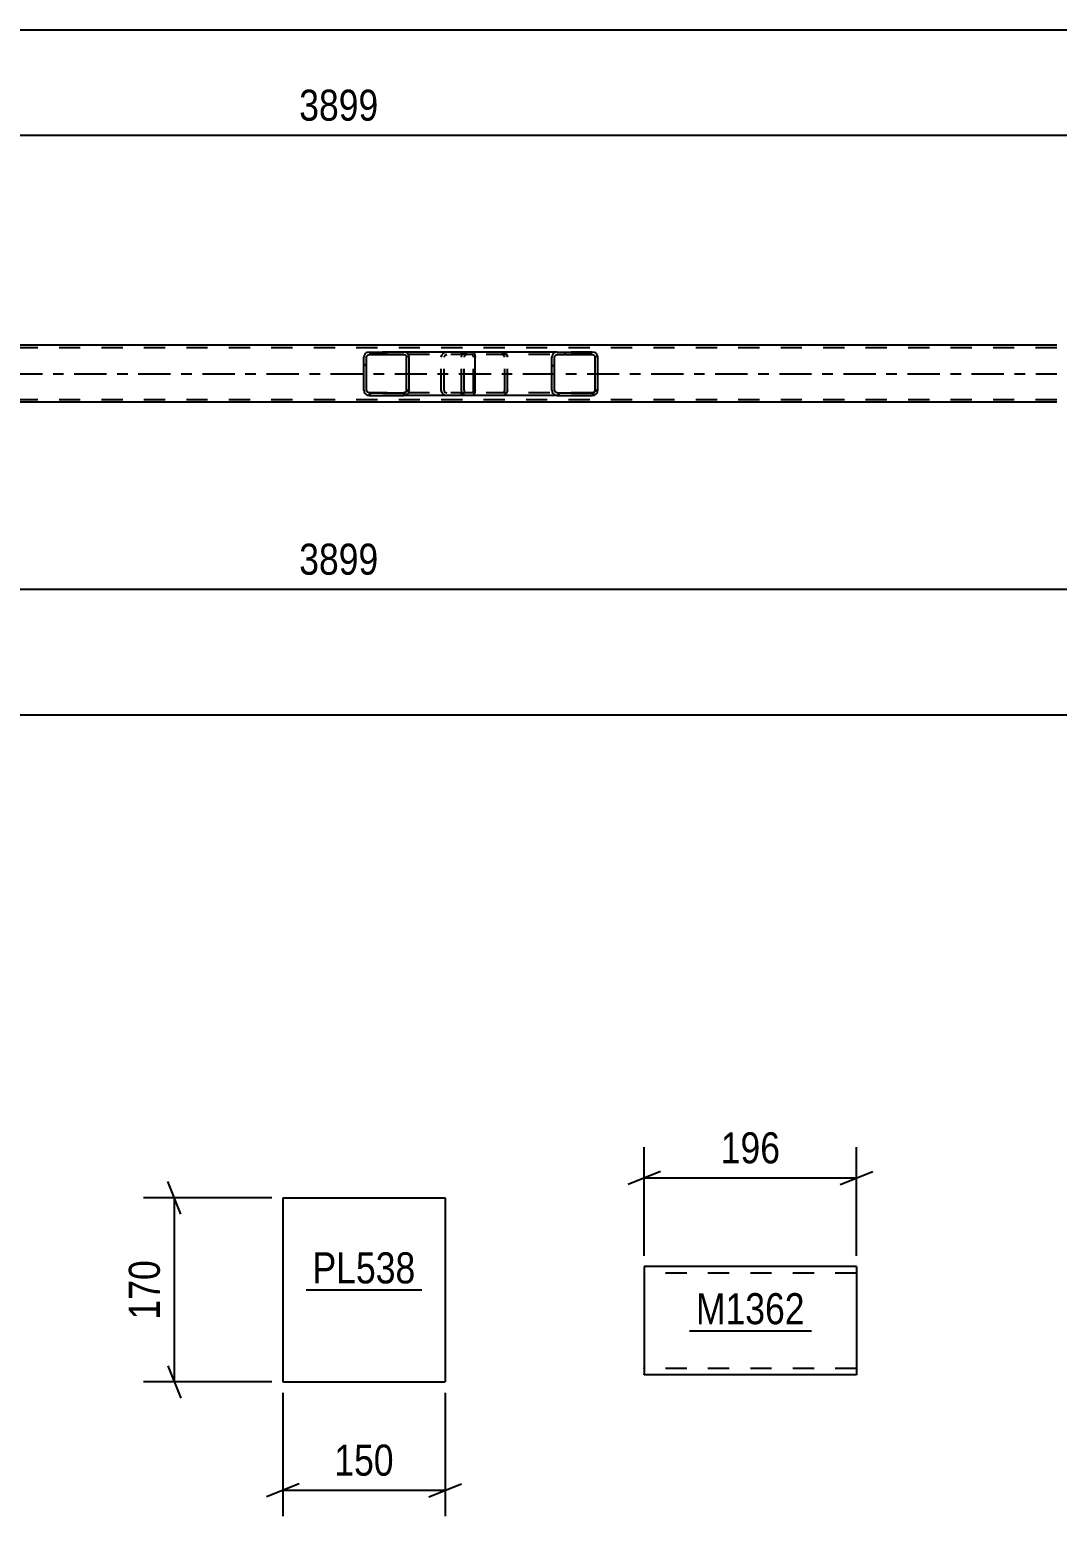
# Model space of a CAD drawing. Header units: millimetres. Extents: x 0 to 841, y 0 to 594.
# Drawn here: x 621.5 to 716.3, y 123.4 to 260.6 of the extents above; entities that cross this region are included whole.
import ezdxf

# ---------------------------------------------------------------- set-up
doc = ezdxf.new("R2010")
doc.units = ezdxf.units.MM
doc.linetypes.add('DXK_LINE_DOT2', pattern=[3.9198, 1.9599, -1.9599])
doc.linetypes.add('DXK_LINE_DOT3', pattern=[5.9187, 2.979, -0.9799, 0.9799, -0.9799])
doc.styles.add('Arial Narrow', font='ARIALN.TTF', dxfattribs={"height": 0.2})

# ---------------------------------------------------------------- blocks, each defined once
blk = doc.blocks.new('Part-717034159-3066 - 2994')
at = {"color": 2, "linetype": 'Continuous'}
for p, q in [((716.29, 231.53), (57.38, 231.53)), ((716.29, 226.25), (580.3, 226.25))]:
    blk.add_line(p, q, dxfattribs=at)
at = {"color": 7, "linetype": 'DXK_LINE_DOT2'}
for p, q in [((716.29, 231.29), (57.38, 231.29)), ((716.29, 226.49), (57.38, 226.49))]:
    blk.add_line(p, q, dxfattribs=at)
at = {"color": 7, "linetype": 'DXK_LINE_DOT3'}
blk.add_line((57.38, 228.89), (716.29, 228.89), dxfattribs=at)
blk = doc.blocks.new('Part-717034159-3169 - 2994')
at = {"linetype": 'Continuous'}
h = blk.add_hatch(dxfattribs=at)
h.set_pattern_fill('', scale=0.7, style=0, pattern_type=0)
h.set_pattern_definition([(45, (656.4724, 230.5906), (-1.57154, 1.57154), [])])
h.paths.add_polyline_path([(656.51, 230.41), (656.47, 230.59), (656.36, 230.75), (656.2, 230.85), (656.01, 230.89), (652.82, 230.89), (652.63, 230.85), (652.47, 230.75), (652.36, 230.59), (652.32, 230.41), (652.32, 227.37), (652.36, 227.18), (652.47, 227.03), (652.63, 226.92), (652.82, 226.89), (656.01, 226.89), (656.2, 226.92), (656.36, 227.03), (656.47, 227.18), (656.51, 227.37)])
h.paths.add_polyline_path([(656.24, 227.28), (656.19, 227.2), (656.1, 227.15), (656.01, 227.13), (652.82, 227.13), (652.73, 227.15), (652.65, 227.2), (652.59, 227.28), (652.57, 227.37), (652.57, 230.41), (652.59, 230.5), (652.65, 230.58), (652.73, 230.63), (652.82, 230.65), (656.01, 230.65), (656.1, 230.63), (656.19, 230.58), (656.24, 230.5), (656.26, 230.41), (656.26, 227.37)])
at = {"color": 2, "linetype": 'Continuous'}
for p, q in [((652.36, 230.59), (652.32, 230.41)), ((652.59, 230.5), (652.65, 230.58)), ((652.82, 230.89), (652.63, 230.85)), ((652.65, 230.58), (652.73, 230.63)), ((652.73, 230.63), (652.82, 230.65)), ((652.82, 230.89), (656.01, 230.89)), ((652.82, 230.65), (656.01, 230.65)), ((662.31, 230.89), (656.01, 230.89)), ((656.2, 230.85), (656.01, 230.89)), ((656.01, 230.65), (656.1, 230.63)), ((656.1, 230.63), (656.19, 230.58)), ((656.19, 230.58), (656.24, 230.5)), ((656.51, 230.41), (656.47, 230.59)), ((662.31, 230.89), (662.41, 230.85)), ((662.41, 230.85), (662.5, 230.75)), ((662.5, 230.75), (662.56, 230.59)), ((662.56, 230.59), (662.58, 230.41)), ((652.32, 227.37), (652.32, 230.41)), ((652.57, 230.41), (652.59, 230.5)), ((652.57, 227.37), (652.57, 230.41)), ((656.24, 230.5), (656.26, 230.41)), ((656.26, 227.37), (656.26, 230.41)), ((656.51, 227.37), (656.51, 230.41)), ((662.58, 227.37), (662.58, 230.41)), ((652.32, 227.37), (652.36, 227.18)), ((652.59, 227.28), (652.57, 227.37)), ((652.65, 227.2), (652.59, 227.28)), ((652.63, 226.92), (652.82, 226.89)), ((652.73, 227.15), (652.65, 227.2)), ((652.82, 227.13), (652.73, 227.15)), ((652.82, 227.13), (656.01, 227.13)), ((652.82, 226.89), (656.01, 226.89)), ((656.1, 227.15), (656.01, 227.13)), ((656.01, 226.89), (656.2, 226.92)), ((662.31, 226.89), (656.01, 226.89)), ((656.19, 227.2), (656.1, 227.15)), ((656.24, 227.28), (656.19, 227.2)), ((656.26, 227.37), (656.24, 227.28)), ((656.47, 227.18), (656.51, 227.37)), ((662.41, 226.92), (662.31, 226.89)), ((662.5, 227.03), (662.41, 226.92)), ((662.56, 227.18), (662.5, 227.03)), ((662.58, 227.37), (662.56, 227.18))]:
    blk.add_line(p, q, dxfattribs=at)
at = {"color": 7, "linetype": 'DXK_LINE_DOT2'}
for p, q in [((656.01, 230.89), (652.82, 230.89)), ((662.31, 230.65), (652.82, 230.65)), ((659.47, 230.41), (659.51, 230.59)), ((659.8, 230.58), (659.74, 230.5)), ((659.78, 230.85), (659.97, 230.89)), ((659.8, 230.58), (659.82, 230.59)), ((659.82, 230.59), (659.88, 230.63)), ((659.88, 230.63), (659.97, 230.65)), ((661.32, 230.65), (661.32, 230.89)), ((662.36, 230.63), (662.31, 230.65)), ((662.4, 230.58), (662.36, 230.63)), ((662.43, 230.5), (662.4, 230.58)), ((659.47, 227.37), (659.47, 230.41)), ((659.74, 230.5), (659.72, 230.41)), ((659.72, 227.37), (659.72, 230.41)), ((662.44, 230.41), (662.43, 230.5)), ((662.44, 227.37), (662.44, 230.41)), ((662.31, 227.13), (652.82, 227.13)), ((656.01, 226.89), (652.82, 226.89)), ((659.51, 227.18), (659.47, 227.37)), ((659.72, 227.37), (659.74, 227.28)), ((659.74, 227.28), (659.8, 227.2)), ((659.97, 226.89), (659.78, 226.92)), ((659.8, 227.2), (659.88, 227.15)), ((659.88, 227.15), (659.97, 227.13)), ((661.32, 226.89), (661.32, 227.13)), ((662.31, 227.13), (662.36, 227.15)), ((662.36, 227.15), (662.4, 227.2)), ((662.4, 227.2), (662.43, 227.28)), ((662.43, 227.28), (662.44, 227.37))]:
    blk.add_line(p, q, dxfattribs=at)
at = {"color": 2, "linetype": 'Continuous'}
for centre, start, end in [((652.81, 230.39), 111.1941, 156.1506), ((656.02, 230.39), 23.8494, 68.8059), ((652.81, 227.38), 203.8494, 248.8059), ((656.02, 227.38), 291.1941, 336.1506)]:
    blk.add_arc(centre, 0.492, start, end, dxfattribs=at)
at = {"color": 7, "linetype": 'DXK_LINE_DOT2'}
for centre, start, end in [((659.96, 230.39), 111.1941, 156.1506), ((659.96, 227.38), 203.8494, 248.8059)]:
    blk.add_arc(centre, 0.492, start, end, dxfattribs=at)
blk = doc.blocks.new('Part-717034159-3188 - 2994')
at = {"linetype": 'Continuous'}
h = blk.add_hatch(dxfattribs=at)
h.set_pattern_fill('', scale=0.7, style=0, pattern_type=0)
h.set_pattern_definition([(45, (673.884, 230.5906), (-1.57154, 1.57154), [])])
h.paths.add_polyline_path([(673.92, 230.41), (673.88, 230.59), (673.77, 230.75), (673.61, 230.85), (673.41, 230.89), (670.18, 230.89), (669.98, 230.85), (669.82, 230.75), (669.7, 230.59), (669.67, 230.41), (669.67, 227.37), (669.7, 227.18), (669.82, 227.03), (669.98, 226.92), (670.18, 226.89), (673.41, 226.89), (673.61, 226.92), (673.77, 227.03), (673.88, 227.18), (673.92, 227.37)])
h.paths.add_polyline_path([(673.65, 227.28), (673.59, 227.2), (673.51, 227.15), (673.41, 227.13), (670.18, 227.13), (670.08, 227.15), (670, 227.2), (669.94, 227.28), (669.92, 227.37), (669.92, 230.41), (669.94, 230.5), (670, 230.58), (670.08, 230.63), (670.18, 230.65), (673.41, 230.65), (673.51, 230.63), (673.59, 230.58), (673.65, 230.5), (673.67, 230.41), (673.67, 227.37)])
at = {"color": 7, "linetype": 'DXK_LINE_DOT2'}
for p, q in [((661.32, 230.41), (661.36, 230.59)), ((661.65, 230.58), (661.59, 230.5)), ((661.63, 230.85), (661.83, 230.89)), ((661.73, 230.63), (661.65, 230.58)), ((661.83, 230.65), (661.73, 230.63)), ((662.31, 230.89), (661.83, 230.89)), ((673.41, 230.65), (661.83, 230.65)), ((665.06, 230.89), (665.26, 230.85)), ((665.16, 230.63), (665.06, 230.65)), ((665.24, 230.58), (665.16, 230.63)), ((665.3, 230.5), (665.24, 230.58)), ((665.53, 230.59), (665.57, 230.41)), ((673.41, 230.89), (670.18, 230.89)), ((661.32, 227.37), (661.32, 230.41)), ((661.59, 230.5), (661.57, 230.41)), ((661.57, 227.37), (661.57, 230.41)), ((665.32, 230.41), (665.3, 230.5)), ((665.32, 227.37), (665.32, 230.41)), ((665.57, 227.37), (665.57, 230.41)), ((661.36, 227.18), (661.32, 227.37)), ((661.57, 227.37), (661.59, 227.28)), ((661.59, 227.28), (661.65, 227.2)), ((661.83, 226.89), (661.63, 226.92)), ((661.65, 227.2), (661.73, 227.15)), ((661.73, 227.15), (661.83, 227.13)), ((673.41, 227.13), (661.83, 227.13)), ((662.31, 226.89), (661.83, 226.89)), ((665.06, 227.13), (665.16, 227.15)), ((665.26, 226.92), (665.06, 226.89)), ((665.16, 227.15), (665.24, 227.2)), ((665.24, 227.2), (665.3, 227.28)), ((665.3, 227.28), (665.32, 227.37)), ((665.57, 227.37), (665.53, 227.18)), ((673.41, 226.89), (670.18, 226.89))]:
    blk.add_line(p, q, dxfattribs=at)
at = {"color": 2, "linetype": 'Continuous'}
for p, q in [((670.18, 230.89), (662.31, 230.89)), ((669.7, 230.59), (669.67, 230.41)), ((669.94, 230.5), (670, 230.58)), ((670.18, 230.89), (669.98, 230.85)), ((670, 230.58), (670.08, 230.63)), ((670.08, 230.63), (670.18, 230.65)), ((670.18, 230.89), (673.41, 230.89)), ((670.18, 230.65), (673.41, 230.65)), ((673.61, 230.85), (673.41, 230.89)), ((673.41, 230.65), (673.51, 230.63)), ((673.51, 230.63), (673.59, 230.58)), ((673.59, 230.58), (673.65, 230.5)), ((673.92, 230.41), (673.88, 230.59)), ((669.67, 227.37), (669.67, 230.41)), ((669.92, 230.41), (669.94, 230.5)), ((669.92, 227.37), (669.92, 230.41)), ((673.65, 230.5), (673.67, 230.41)), ((673.67, 227.37), (673.67, 230.41)), ((673.92, 227.37), (673.92, 230.41)), ((670.18, 226.89), (662.31, 226.89)), ((669.67, 227.37), (669.7, 227.18)), ((669.94, 227.28), (669.92, 227.37)), ((670, 227.2), (669.94, 227.28)), ((669.98, 226.92), (670.18, 226.89)), ((670.08, 227.15), (670, 227.2)), ((670.18, 227.13), (670.08, 227.15)), ((670.18, 227.13), (673.41, 227.13)), ((670.18, 226.89), (673.41, 226.89)), ((673.51, 227.15), (673.41, 227.13)), ((673.41, 226.89), (673.61, 226.92)), ((673.59, 227.2), (673.51, 227.15)), ((673.65, 227.28), (673.59, 227.2)), ((673.67, 227.37), (673.65, 227.28)), ((673.88, 227.18), (673.92, 227.37))]:
    blk.add_line(p, q, dxfattribs=at)
at = {"color": 7, "linetype": 'DXK_LINE_DOT2'}
for centre, start, end in [((661.81, 230.39), 110.7583, 155.6801), ((665.08, 230.39), 24.3199, 69.2417), ((661.81, 227.39), 204.3199, 249.2417), ((665.08, 227.39), 290.7583, 335.6801)]:
    blk.add_arc(centre, 0.496, start, end, dxfattribs=at)
at = {"color": 2, "linetype": 'Continuous'}
for centre, start, end in [((670.16, 230.39), 110.7583, 155.68), ((673.43, 230.39), 24.32, 69.2417), ((670.16, 227.39), 204.32, 249.2417), ((673.43, 227.39), 290.7583, 335.68)]:
    blk.add_arc(centre, 0.496, start, end, dxfattribs=at)
blk = doc.blocks.new('Part-717034159-6793 - 6789')
at = {"color": 2, "linetype": 'Continuous'}
for p, q in [((697.81, 146.47), (678.21, 146.47)), ((678.21, 146.47), (678.21, 136.56)), ((697.81, 146.47), (697.81, 136.47)), ((678.21, 136.47), (678.21, 136.56)), ((697.81, 136.47), (678.21, 136.47))]:
    blk.add_line(p, q, dxfattribs=at)
at = {"color": 7, "linetype": 'DXK_LINE_DOT2'}
for p, q in [((697.81, 145.87), (678.21, 145.87)), ((697.81, 146.38), (697.81, 146.47)), ((678.21, 137.07), (678.21, 137.12)), ((697.81, 137.07), (678.21, 137.07)), ((697.81, 137.07), (697.81, 137.12))]:
    blk.add_line(p, q, dxfattribs=at)
blk = doc.blocks.new('Part-717034159-6476 - 6472')
at = {"color": 2, "linetype": 'Continuous'}
for p, q in [((644.83, 152.82), (644.83, 135.82)), ((644.83, 152.82), (659.83, 152.82)), ((659.83, 152.82), (659.83, 135.82)), ((644.83, 135.82), (659.83, 135.82))]:
    blk.add_line(p, q, dxfattribs=at)
blk = doc.blocks.new('StraightDimension-717034159-8060 - 2994')
at = {"color": 7, "linetype": 'Continuous'}
blk.add_line((48.76, 260.64), (724.91, 260.64), dxfattribs=at)
blk = doc.blocks.new('StraightDimension-717034159-3354 - 2994')
at = {"color": 7, "linetype": 'Continuous'}
for p, q in [((724.91, 225.25), (724.91, 198.55)), ((575.1, 224.85), (575.1, 198.55)), ((576.6, 209.59), (573.6, 208.39)), ((575.1, 208.99), (724.91, 208.99)), ((723.41, 208.39), (726.41, 209.59))]:
    blk.add_line(p, q, dxfattribs=at)
at = {"color": 0}
blk.add_wipeout([(654.26, 209.74), (654.26, 213.94), (645.75, 213.94), (645.75, 209.74)], dxfattribs=at)
at = {"color": 3, "style": 'Arial Narrow'}
blk.add_text('3899', height=2.863, dxfattribs=at).set_placement((646.35, 210.34))
at = {"color": 0, "linetype": 'Continuous'}
blk.add_wipeout([(724.31, 208.29), (720.11, 208.29), (720.11, 197.95), (724.31, 197.95)], dxfattribs=at)
at = {"color": 3, "linetype": 'Continuous', "style": 'Arial Narrow'}
blk.add_text('18326', height=2.863, rotation=90.0002, dxfattribs=at).set_placement((723.71, 198.55))
blk = doc.blocks.new('StraightDimension-717034159-3383 - 2994')
at = {"color": 7, "linetype": 'Continuous'}
for p, q in [((575.1, 232.94), (575.1, 253.75)), ((724.91, 232.53), (724.91, 253.75)), ((576.6, 251.5), (573.6, 250.3)), ((723.41, 250.3), (726.41, 251.5)), ((575.1, 250.9), (724.91, 250.9))]:
    blk.add_line(p, q, dxfattribs=at)
at = {"color": 0}
blk.add_wipeout([(654.26, 251.65), (654.26, 255.85), (645.75, 255.85), (645.75, 251.65)], dxfattribs=at)
at = {"color": 3, "style": 'Arial Narrow'}
blk.add_text('3899', height=2.863, dxfattribs=at).set_placement((646.35, 252.25))
blk = doc.blocks.new('StraightDimension-717034159-3472 - 2994')
at = {"color": 7, "linetype": 'Continuous'}
blk.add_line((48.12, 197.4), (725.55, 197.4), dxfattribs=at)
blk = doc.blocks.new('StraightDimension-717034159-6795 - 6789')
at = {"color": 7, "linetype": 'Continuous'}
for p, q in [((678.21, 147.47), (678.21, 157.5)), ((697.81, 147.47), (697.81, 157.5)), ((679.71, 155.25), (676.71, 154.05)), ((696.31, 154.05), (699.31, 155.25)), ((678.21, 154.65), (697.81, 154.65))]:
    blk.add_line(p, q, dxfattribs=at)
at = {"color": 0}
blk.add_wipeout([(691.35, 155.4), (691.35, 159.6), (684.67, 159.6), (684.67, 155.4)], dxfattribs=at)
at = {"color": 3, "style": 'Arial Narrow'}
blk.add_text('196', height=2.863, dxfattribs=at).set_placement((685.27, 156))
blk = doc.blocks.new('StraightDimension-717034159-6478 - 6472')
at = {"color": 7, "linetype": 'Continuous'}
for p, q in [((644.83, 134.82), (644.83, 123.42)), ((659.83, 134.82), (659.83, 123.42)), ((646.33, 126.42), (643.33, 125.22)), ((658.33, 125.22), (661.33, 126.42)), ((644.83, 125.82), (659.83, 125.82))]:
    blk.add_line(p, q, dxfattribs=at)
at = {"color": 0}
blk.add_wipeout([(655.67, 126.57), (655.67, 130.77), (648.99, 130.77), (648.99, 126.57)], dxfattribs=at)
at = {"color": 3, "style": 'Arial Narrow'}
blk.add_text('150', height=2.863, dxfattribs=at).set_placement((649.59, 127.17))
blk = doc.blocks.new('StraightDimension-717034159-6489 - 6472')
at = {"color": 7, "linetype": 'Continuous'}
for p, q in [((635.43, 151.32), (634.23, 154.32)), ((643.83, 152.82), (631.98, 152.82)), ((634.83, 135.82), (634.83, 152.82)), ((634.23, 137.32), (635.43, 134.32)), ((643.83, 135.82), (631.98, 135.82))]:
    blk.add_line(p, q, dxfattribs=at)
at = {"color": 0}
blk.add_wipeout([(634.08, 147.66), (629.88, 147.66), (629.88, 140.98), (634.08, 140.98)], dxfattribs=at)
at = {"color": 3, "style": 'Arial Narrow'}
blk.add_text('170', height=2.863, rotation=90.0002, dxfattribs=at).set_placement((633.48, 141.58))
blk = doc.blocks.new('Mark-717034159-6791 - 6789')
at = {"color": 0}
blk.add_wipeout([(693.04, 141.15), (693.04, 144.15), (682.98, 144.15), (682.98, 141.15)], dxfattribs=at)
blk.add_wipeout([(693.04, 141.15), (693.04, 144.15), (682.98, 144.15), (682.98, 141.15)], dxfattribs=at)
at = {"color": 30, "linetype": 'Continuous'}
blk.add_line((682.38, 140.55), (693.64, 140.55), dxfattribs=at)
at = {"color": 3, "style": 'Arial Narrow'}
blk.add_text('M1362', height=2.863, dxfattribs=at).set_placement((682.98, 141.15))
blk = doc.blocks.new('Mark-717034159-6474 - 6472')
at = {"color": 0}
blk.add_wipeout([(657.08, 144.92), (657.08, 147.92), (647.58, 147.92), (647.58, 144.92)], dxfattribs=at)
blk.add_wipeout([(657.08, 144.92), (657.08, 147.92), (647.58, 147.92), (647.58, 144.92)], dxfattribs=at)
at = {"color": 30, "linetype": 'Continuous'}
blk.add_line((646.98, 144.32), (657.68, 144.32), dxfattribs=at)
at = {"color": 3, "style": 'Arial Narrow'}
blk.add_text('PL538', height=2.863, dxfattribs=at).set_placement((647.58, 144.92))

msp = doc.modelspace()

# ---------------------------------------------------------------- block references
for name in ['StraightDimension-717034159-8060 - 2994', 'Part-717034159-3066 - 2994', 'Part-717034159-3169 - 2994', 'Part-717034159-3188 - 2994', 'StraightDimension-717034159-3354 - 2994', 'StraightDimension-717034159-6795 - 6789', 'Part-717034159-6476 - 6472', 'Part-717034159-6793 - 6789', 'StraightDimension-717034159-6478 - 6472']:
    msp.add_blockref(name, (0, 0))

# ---------------------------------------------------------------- next in the draw order: block references
for name in ['StraightDimension-717034159-3383 - 2994', 'StraightDimension-717034159-3472 - 2994', 'StraightDimension-717034159-6489 - 6472', 'Mark-717034159-6474 - 6472', 'Mark-717034159-6791 - 6789']:
    msp.add_blockref(name, (0, 0))

doc.saveas('drawing.dxf')
